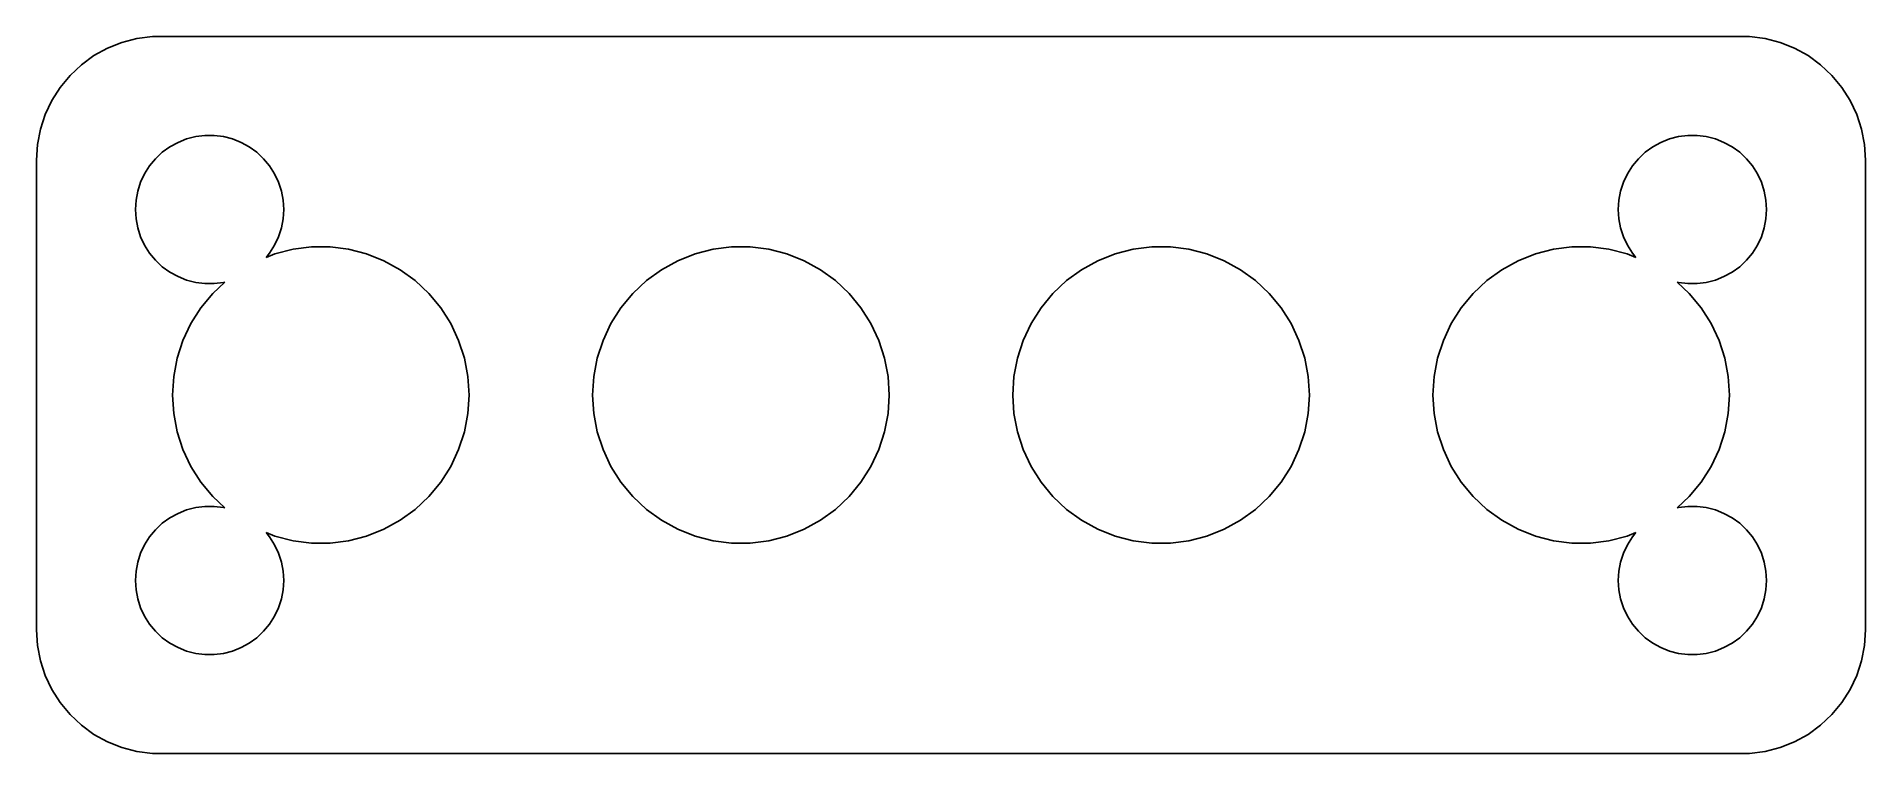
# Model space of a CAD drawing. Header units: metres. Extents: x -37 to 37, y -14.5 to 14.5.
import ezdxf

# ---------------------------------------------------------------- set-up
doc = ezdxf.new("R2010")
doc.units = ezdxf.units.M

msp = doc.modelspace()

# ---------------------------------------------------------------- linework, layer by layer
for p, q in [((-33.5451, 14.2553), (-34.1289, 14.0241)), ((-32.9369, 14.4114), (-33.5451, 14.2553)), ((-32.3139, 14.4901), (-32.9369, 14.4114)), ((32.3139, 14.4901), (-32.3139, 14.4901)), ((32.9369, 14.4114), (32.3139, 14.4901)), ((33.5451, 14.2553), (32.9369, 14.4114)), ((34.1289, 14.0241), (33.5451, 14.2553)), ((-35.1871, 13.3526), (-35.6448, 12.9227)), ((-34.6791, 13.7216), (-35.1871, 13.3526)), ((-34.1289, 14.0241), (-34.6791, 13.7216)), ((34.6791, 13.7216), (34.1289, 14.0241)), ((35.1871, 13.3526), (34.6791, 13.7216)), ((35.6448, 12.9227), (35.1871, 13.3526)), ((-35.6448, 12.9227), (-36.0451, 12.4389)), ((36.0451, 12.4389), (35.6448, 12.9227)), ((-36.3815, 11.9088), (-36.6489, 11.3406)), ((-36.0451, 12.4389), (-36.3815, 11.9088)), ((36.3815, 11.9088), (36.0451, 12.4389)), ((36.6489, 11.3406), (36.3815, 11.9088)), ((-36.6489, 11.3406), (-36.8429, 10.7434)), ((36.8429, 10.7434), (36.6489, 11.3406)), ((-36.8429, 10.7434), (-36.9606, 10.1267)), ((-30.927, 10.3532), (-30.5621, 10.4469)), ((-30.5621, 10.4469), (-30.1884, 10.4941)), ((-30.1884, 10.4941), (-29.8116, 10.4941)), ((-29.8116, 10.4941), (-29.4379, 10.4469)), ((-29.4379, 10.4469), (-29.0729, 10.3532)), ((29.0729, 10.3532), (29.4379, 10.4469)), ((29.4379, 10.4469), (29.8116, 10.4941)), ((29.8116, 10.4941), (30.1884, 10.4941)), ((30.1884, 10.4941), (30.5621, 10.4469)), ((30.5621, 10.4469), (30.927, 10.3532)), ((36.9606, 10.1267), (36.8429, 10.7434)), ((-36.9606, 10.1267), (-37, 9.5)), ((-32.1869, 9.55363), (-31.9123, 9.81154)), ((-31.9123, 9.81154), (-31.6075, 10.033)), ((-31.6075, 10.033), (-31.2773, 10.2145)), ((-31.2773, 10.2145), (-30.927, 10.3532)), ((-29.0729, 10.3532), (-28.7227, 10.2145)), ((-28.7227, 10.2145), (-28.3925, 10.033)), ((-28.3925, 10.033), (-28.0877, 9.81154)), ((-28.0877, 9.81154), (-27.8131, 9.55363)), ((27.8131, 9.55363), (28.0877, 9.81154)), ((28.0877, 9.81154), (28.3925, 10.033)), ((28.3925, 10.033), (28.7227, 10.2145)), ((28.7227, 10.2145), (29.0729, 10.3532)), ((30.927, 10.3532), (31.2773, 10.2145)), ((31.2773, 10.2145), (31.6075, 10.033)), ((31.6075, 10.033), (31.9123, 9.81154)), ((31.9123, 9.81154), (32.1869, 9.55363)), ((37, 9.5), (36.9606, 10.1267)), ((-37, 9.5), (-37, -9.5)), ((-32.7893, 8.60437), (-32.6289, 8.94525)), ((-32.6289, 8.94525), (-32.427, 9.26335)), ((-32.427, 9.26335), (-32.1869, 9.55363)), ((-27.8131, 9.55363), (-27.5729, 9.26335)), ((-27.5729, 9.26335), (-27.3711, 8.94525)), ((-27.3711, 8.94525), (-27.2107, 8.60437)), ((27.2107, 8.60437), (27.3711, 8.94525)), ((27.3711, 8.94525), (27.5729, 9.26335)), ((27.5729, 9.26335), (27.8131, 9.55363)), ((32.1869, 9.55363), (32.427, 9.26335)), ((32.427, 9.26335), (32.6289, 8.94525)), ((32.6289, 8.94525), (32.7893, 8.60437)), ((37, -9.5), (37, 9.5)), ((-32.9763, 7.87599), (-32.9057, 8.24606)), ((-32.9057, 8.24606), (-32.7893, 8.60437)), ((-27.2107, 8.60437), (-27.0942, 8.24606)), ((-27.0942, 8.24606), (-27.0237, 7.87599)), ((27.0237, 7.87599), (27.0942, 8.24606)), ((27.0942, 8.24606), (27.2107, 8.60437)), ((32.7893, 8.60437), (32.9057, 8.24606)), ((32.9057, 8.24606), (32.9763, 7.87599)), ((-33, 7.5), (-32.9763, 7.87599)), ((-32.9763, 7.12399), (-33, 7.5)), ((-27.0237, 7.87599), (-27, 7.5)), ((-27, 7.5), (-27.0237, 7.12399)), ((27, 7.5), (27.0237, 7.87599)), ((27.0237, 7.12399), (27, 7.5)), ((32.9763, 7.87599), (33, 7.5)), ((33, 7.5), (32.9763, 7.12399)), ((-32.9057, 6.75392), (-32.9763, 7.12399)), ((-32.7893, 6.39561), (-32.9057, 6.75392)), ((-27.0942, 6.75392), (-27.2107, 6.39561)), ((-27.0237, 7.12399), (-27.0942, 6.75392)), ((27.0942, 6.75392), (27.0237, 7.12399)), ((27.2107, 6.39561), (27.0942, 6.75392)), ((32.9057, 6.75392), (32.7893, 6.39561)), ((32.9763, 7.12399), (32.9057, 6.75392)), ((-32.6289, 6.05473), (-32.7893, 6.39561)), ((-32.427, 5.73663), (-32.6289, 6.05473)), ((-27.3711, 6.05473), (-27.5729, 5.73663)), ((-27.2107, 6.39561), (-27.3711, 6.05473)), ((-26.6243, 5.89372), (-25.8767, 5.98816)), ((-25.8767, 5.98816), (-25.1232, 5.98816)), ((-25.1232, 5.98816), (-24.3757, 5.89372)), ((-9.62428, 5.89372), (-8.87674, 5.98816)), ((-8.87674, 5.98816), (-8.12325, 5.98816)), ((-8.12325, 5.98816), (-7.3757, 5.89372)), ((7.3757, 5.89372), (8.12325, 5.98816)), ((8.12325, 5.98816), (8.87674, 5.98816)), ((8.87674, 5.98816), (9.62428, 5.89372)), ((24.3757, 5.89372), (25.1232, 5.98816)), ((25.1232, 5.98816), (25.8767, 5.98816)), ((25.8767, 5.98816), (26.6243, 5.89372)), ((27.3711, 6.05473), (27.2107, 6.39561)), ((27.5729, 5.73663), (27.3711, 6.05473)), ((32.6289, 6.05473), (32.427, 5.73663)), ((32.7893, 6.39561), (32.6289, 6.05473)), ((-32.1869, 5.44635), (-32.427, 5.73663)), ((-31.9123, 5.18845), (-32.1869, 5.44635)), ((-31.6075, 4.96701), (-31.9123, 5.18845)), ((-27.5729, 5.73663), (-27.7168, 5.56271)), ((-27.7168, 5.56271), (-27.3541, 5.70633)), ((-27.3541, 5.70633), (-26.6243, 5.89372)), ((-24.3757, 5.89372), (-23.6459, 5.70633)), ((-23.6459, 5.70633), (-22.9453, 5.42896)), ((-22.9453, 5.42896), (-22.285, 5.06596)), ((-11.715, 5.06596), (-11.0547, 5.42896)), ((-11.0547, 5.42896), (-10.3541, 5.70633)), ((-10.3541, 5.70633), (-9.62428, 5.89372)), ((-7.3757, 5.89372), (-6.64589, 5.70633)), ((-6.64589, 5.70633), (-5.94531, 5.42896)), ((-5.94531, 5.42896), (-5.28503, 5.06596)), ((5.28503, 5.06596), (5.94531, 5.42896)), ((5.94531, 5.42896), (6.64589, 5.70633)), ((6.64589, 5.70633), (7.3757, 5.89372)), ((9.62428, 5.89372), (10.3541, 5.70633)), ((10.3541, 5.70633), (11.0547, 5.42896)), ((11.0547, 5.42896), (11.715, 5.06596)), ((22.285, 5.06596), (22.9453, 5.42896)), ((22.9453, 5.42896), (23.6459, 5.70633)), ((23.6459, 5.70633), (24.3757, 5.89372)), ((26.6243, 5.89372), (27.3541, 5.70633)), ((27.3541, 5.70633), (27.7168, 5.56271)), ((27.7168, 5.56271), (27.5729, 5.73663)), ((31.9123, 5.18845), (31.6075, 4.96701)), ((32.1869, 5.44635), (31.9123, 5.18845)), ((32.427, 5.73663), (32.1869, 5.44635)), ((-31.2773, 4.78551), (-31.6075, 4.96701)), ((-30.927, 4.64682), (-31.2773, 4.78551)), ((-30.5621, 4.55313), (-30.927, 4.64682)), ((-30.1884, 4.50591), (-30.5621, 4.55313)), ((-29.8116, 4.50591), (-30.1884, 4.50591)), ((-29.8738, 4.10727), (-29.3844, 4.56685)), ((-29.4379, 4.55313), (-29.8116, 4.50591)), ((-29.3844, 4.56685), (-29.4379, 4.55313)), ((-22.285, 5.06596), (-21.6754, 4.62308)), ((-21.6754, 4.62308), (-21.1262, 4.10727)), ((-12.8738, 4.10727), (-12.3245, 4.62308)), ((-12.3245, 4.62308), (-11.715, 5.06596)), ((-5.28503, 5.06596), (-4.67545, 4.62308)), ((-4.67545, 4.62308), (-4.12617, 4.10727)), ((4.12617, 4.10727), (4.67545, 4.62308)), ((4.67545, 4.62308), (5.28503, 5.06596)), ((11.715, 5.06596), (12.3245, 4.62308)), ((12.3245, 4.62308), (12.8738, 4.10727)), ((21.1262, 4.10727), (21.6754, 4.62308)), ((21.6754, 4.62308), (22.285, 5.06596)), ((29.4379, 4.55313), (29.3844, 4.56685)), ((29.3844, 4.56685), (29.8738, 4.10727)), ((29.8116, 4.50591), (29.4379, 4.55313)), ((30.1884, 4.50591), (29.8116, 4.50591)), ((30.5621, 4.55313), (30.1884, 4.50591)), ((30.927, 4.64682), (30.5621, 4.55313)), ((31.2773, 4.78551), (30.927, 4.64682)), ((31.6075, 4.96701), (31.2773, 4.78551)), ((-30.3541, 3.5267), (-29.8738, 4.10727)), ((-21.1262, 4.10727), (-20.6459, 3.5267)), ((-13.3541, 3.5267), (-12.8738, 4.10727)), ((-4.12617, 4.10727), (-3.64589, 3.5267)), ((3.64589, 3.5267), (4.12617, 4.10727)), ((12.8738, 4.10727), (13.3541, 3.5267)), ((20.6459, 3.5267), (21.1262, 4.10727)), ((29.8738, 4.10727), (30.3541, 3.5267)), ((-30.7578, 2.89052), (-30.3541, 3.5267)), ((-20.6459, 3.5267), (-20.2422, 2.89052)), ((-13.7578, 2.89052), (-13.3541, 3.5267)), ((-3.64589, 3.5267), (-3.24216, 2.89052)), ((3.24216, 2.89052), (3.64589, 3.5267)), ((13.3541, 3.5267), (13.7578, 2.89052)), ((20.2422, 2.89052), (20.6459, 3.5267)), ((30.3541, 3.5267), (30.7578, 2.89052)), ((-31.0787, 2.20874), (-30.7578, 2.89052)), ((-20.2422, 2.89052), (-19.9213, 2.20874)), ((-14.0786, 2.20874), (-13.7578, 2.89052)), ((-3.24216, 2.89052), (-2.92134, 2.20874)), ((2.92134, 2.20874), (3.24216, 2.89052)), ((13.7578, 2.89052), (14.0786, 2.20874)), ((19.9213, 2.20874), (20.2422, 2.89052)), ((30.7578, 2.89052), (31.0787, 2.20874)), ((-31.4527, 0.752), (-31.3115, 1.49213)), ((-31.3115, 1.49213), (-31.0787, 2.20874)), ((-19.9213, 2.20874), (-19.6885, 1.49213)), ((-19.6885, 1.49213), (-19.5473, 0.752)), ((-14.4527, 0.752), (-14.3115, 1.49213)), ((-14.3115, 1.49213), (-14.0786, 2.20874)), ((-2.92134, 2.20874), (-2.68849, 1.49213)), ((-2.68849, 1.49213), (-2.5473, 0.752)), ((2.5473, 0.752), (2.68849, 1.49213)), ((2.68849, 1.49213), (2.92134, 2.20874)), ((14.0786, 2.20874), (14.3115, 1.49213)), ((14.3115, 1.49213), (14.4527, 0.752)), ((19.5473, 0.752), (19.6885, 1.49213)), ((19.6885, 1.49213), (19.9213, 2.20874)), ((31.0787, 2.20874), (31.3115, 1.49213)), ((31.3115, 1.49213), (31.4527, 0.752)), ((-31.5, 0), (-31.4527, 0.752)), ((-19.5473, 0.752), (-19.5, 0)), ((-14.5, 0), (-14.4527, 0.752)), ((-2.5473, 0.752), (-2.5, 0)), ((2.5, 0), (2.5473, 0.752)), ((14.4527, 0.752), (14.5, 0)), ((19.5, 0), (19.5473, 0.752)), ((31.4527, 0.752), (31.5, 0)), ((-31.4527, -0.752), (-31.5, 0)), ((-19.5, 0), (-19.5473, -0.752)), ((-14.4527, -0.752), (-14.5, 0)), ((-2.5, 0), (-2.5473, -0.752)), ((2.5473, -0.752), (2.5, 0)), ((14.5, 0), (14.4527, -0.752)), ((19.5473, -0.752), (19.5, 0)), ((31.5, 0), (31.4527, -0.752)), ((-31.3115, -1.49213), (-31.4527, -0.752)), ((-19.5473, -0.752), (-19.6885, -1.49213)), ((-14.3115, -1.49213), (-14.4527, -0.752)), ((-2.5473, -0.752), (-2.68849, -1.49213)), ((2.68849, -1.49213), (2.5473, -0.752)), ((14.4527, -0.752), (14.3115, -1.49213)), ((19.6885, -1.49213), (19.5473, -0.752)), ((31.4527, -0.752), (31.3115, -1.49213)), ((-31.0787, -2.20874), (-31.3115, -1.49213)), ((-30.7578, -2.89052), (-31.0787, -2.20874)), ((-19.9213, -2.20874), (-20.2422, -2.89052)), ((-19.6885, -1.49213), (-19.9213, -2.20874)), ((-14.0786, -2.20874), (-14.3115, -1.49213)), ((-13.7578, -2.89052), (-14.0786, -2.20874)), ((-2.92134, -2.20874), (-3.24216, -2.89052)), ((-2.68849, -1.49213), (-2.92134, -2.20874)), ((2.92134, -2.20874), (2.68849, -1.49213)), ((3.24216, -2.89052), (2.92134, -2.20874)), ((14.0786, -2.20874), (13.7578, -2.89052)), ((14.3115, -1.49213), (14.0786, -2.20874)), ((19.9213, -2.20874), (19.6885, -1.49213)), ((20.2422, -2.89052), (19.9213, -2.20874)), ((31.0787, -2.20874), (30.7578, -2.89052)), ((31.3115, -1.49213), (31.0787, -2.20874)), ((-30.3541, -3.5267), (-30.7578, -2.89052)), ((-20.2422, -2.89052), (-20.6459, -3.5267)), ((-13.3541, -3.5267), (-13.7578, -2.89052)), ((-3.24216, -2.89052), (-3.64589, -3.5267)), ((3.64589, -3.5267), (3.24216, -2.89052)), ((13.7578, -2.89052), (13.3541, -3.5267)), ((20.6459, -3.5267), (20.2422, -2.89052)), ((30.7578, -2.89052), (30.3541, -3.5267)), ((-29.8738, -4.10727), (-30.3541, -3.5267)), ((-20.6459, -3.5267), (-21.1262, -4.10727)), ((-12.8738, -4.10727), (-13.3541, -3.5267)), ((-3.64589, -3.5267), (-4.12617, -4.10727)), ((4.12617, -4.10727), (3.64589, -3.5267)), ((13.3541, -3.5267), (12.8738, -4.10727)), ((21.1262, -4.10727), (20.6459, -3.5267)), ((30.3541, -3.5267), (29.8738, -4.10727)), ((-29.3844, -4.56685), (-29.8738, -4.10727)), ((-21.1262, -4.10727), (-21.6754, -4.62308)), ((-12.3245, -4.62308), (-12.8738, -4.10727)), ((-4.12617, -4.10727), (-4.67545, -4.62308)), ((4.67545, -4.62308), (4.12617, -4.10727)), ((12.8738, -4.10727), (12.3245, -4.62308)), ((21.6754, -4.62308), (21.1262, -4.10727)), ((29.8738, -4.10727), (29.3844, -4.56685)), ((-31.9123, -5.18845), (-31.6075, -4.96701)), ((-31.6075, -4.96701), (-31.2773, -4.78551)), ((-31.2773, -4.78551), (-30.927, -4.64682)), ((-30.927, -4.64682), (-30.5621, -4.55313)), ((-30.5621, -4.55313), (-30.1884, -4.50591)), ((-30.1884, -4.50591), (-29.8116, -4.50591)), ((-29.8116, -4.50591), (-29.4379, -4.55313)), ((-29.4379, -4.55313), (-29.3844, -4.56685)), ((-22.285, -5.06596), (-22.9453, -5.42896)), ((-21.6754, -4.62308), (-22.285, -5.06596)), ((-11.715, -5.06596), (-12.3245, -4.62308)), ((-11.0547, -5.42896), (-11.715, -5.06596)), ((-5.28503, -5.06596), (-5.94531, -5.42896)), ((-4.67545, -4.62308), (-5.28503, -5.06596)), ((5.28503, -5.06596), (4.67545, -4.62308)), ((5.94531, -5.42896), (5.28503, -5.06596)), ((11.715, -5.06596), (11.0547, -5.42896)), ((12.3245, -4.62308), (11.715, -5.06596)), ((22.285, -5.06596), (21.6754, -4.62308)), ((22.9453, -5.42896), (22.285, -5.06596)), ((29.3844, -4.56685), (29.4379, -4.55313)), ((29.4379, -4.55313), (29.8116, -4.50591)), ((29.8116, -4.50591), (30.1884, -4.50591)), ((30.1884, -4.50591), (30.5621, -4.55313)), ((30.5621, -4.55313), (30.927, -4.64682)), ((30.927, -4.64682), (31.2773, -4.78551)), ((31.2773, -4.78551), (31.6075, -4.96701)), ((31.6075, -4.96701), (31.9123, -5.18845)), ((-32.6289, -6.05473), (-32.427, -5.73663)), ((-32.427, -5.73663), (-32.1869, -5.44635)), ((-32.1869, -5.44635), (-31.9123, -5.18845)), ((-27.3541, -5.70633), (-27.7168, -5.56271)), ((-27.7168, -5.56271), (-27.5729, -5.73663)), ((-27.5729, -5.73663), (-27.3711, -6.05473)), ((-26.6243, -5.89372), (-27.3541, -5.70633)), ((-25.8767, -5.98816), (-26.6243, -5.89372)), ((-24.3757, -5.89372), (-25.1232, -5.98816)), ((-23.6459, -5.70633), (-24.3757, -5.89372)), ((-22.9453, -5.42896), (-23.6459, -5.70633)), ((-10.3541, -5.70633), (-11.0547, -5.42896)), ((-9.62428, -5.89372), (-10.3541, -5.70633)), ((-8.87674, -5.98816), (-9.62428, -5.89372)), ((-7.3757, -5.89372), (-8.12325, -5.98816)), ((-6.64589, -5.70633), (-7.3757, -5.89372)), ((-5.94531, -5.42896), (-6.64589, -5.70633)), ((6.64589, -5.70633), (5.94531, -5.42896)), ((7.3757, -5.89372), (6.64589, -5.70633)), ((8.12325, -5.98816), (7.3757, -5.89372)), ((9.62428, -5.89372), (8.87674, -5.98816)), ((10.3541, -5.70633), (9.62428, -5.89372)), ((11.0547, -5.42896), (10.3541, -5.70633)), ((23.6459, -5.70633), (22.9453, -5.42896)), ((24.3757, -5.89372), (23.6459, -5.70633)), ((25.1232, -5.98816), (24.3757, -5.89372)), ((26.6243, -5.89372), (25.8767, -5.98816)), ((27.3541, -5.70633), (26.6243, -5.89372)), ((27.7168, -5.56271), (27.3541, -5.70633)), ((27.3711, -6.05473), (27.5729, -5.73663)), ((27.5729, -5.73663), (27.7168, -5.56271)), ((31.9123, -5.18845), (32.1869, -5.44635)), ((32.1869, -5.44635), (32.427, -5.73663)), ((32.427, -5.73663), (32.6289, -6.05473)), ((-32.9057, -6.75392), (-32.7893, -6.39561)), ((-32.7893, -6.39561), (-32.6289, -6.05473)), ((-27.3711, -6.05473), (-27.2107, -6.39561)), ((-27.2107, -6.39561), (-27.0942, -6.75392)), ((-25.1232, -5.98816), (-25.8767, -5.98816)), ((-8.12325, -5.98816), (-8.87674, -5.98816)), ((8.87674, -5.98816), (8.12325, -5.98816)), ((25.8767, -5.98816), (25.1232, -5.98816)), ((27.0942, -6.75392), (27.2107, -6.39561)), ((27.2107, -6.39561), (27.3711, -6.05473)), ((32.6289, -6.05473), (32.7893, -6.39561)), ((32.7893, -6.39561), (32.9057, -6.75392)), ((-33, -7.5), (-32.9763, -7.12399)), ((-32.9763, -7.12399), (-32.9057, -6.75392)), ((-27.0942, -6.75392), (-27.0237, -7.12399)), ((-27.0237, -7.12399), (-27, -7.5)), ((27, -7.5), (27.0237, -7.12399)), ((27.0237, -7.12399), (27.0942, -6.75392)), ((32.9057, -6.75392), (32.9763, -7.12399)), ((32.9763, -7.12399), (33, -7.5)), ((-32.9763, -7.87599), (-33, -7.5)), ((-32.9057, -8.24606), (-32.9763, -7.87599)), ((-27.0237, -7.87599), (-27.0942, -8.24606)), ((-27, -7.5), (-27.0237, -7.87599)), ((27.0237, -7.87599), (27, -7.5)), ((27.0942, -8.24606), (27.0237, -7.87599)), ((32.9763, -7.87599), (32.9057, -8.24606)), ((33, -7.5), (32.9763, -7.87599)), ((-32.7893, -8.60437), (-32.9057, -8.24606)), ((-32.6289, -8.94525), (-32.7893, -8.60437)), ((-27.2107, -8.60437), (-27.3711, -8.94525)), ((-27.0942, -8.24606), (-27.2107, -8.60437)), ((27.2107, -8.60437), (27.0942, -8.24606)), ((27.3711, -8.94525), (27.2107, -8.60437)), ((32.7893, -8.60437), (32.6289, -8.94525)), ((32.9057, -8.24606), (32.7893, -8.60437)), ((-37, -9.5), (-36.9606, -10.1267)), ((-32.427, -9.26335), (-32.6289, -8.94525)), ((-32.1869, -9.55363), (-32.427, -9.26335)), ((-31.9123, -9.81154), (-32.1869, -9.55363)), ((-27.8131, -9.55363), (-28.0877, -9.81154)), ((-27.5729, -9.26335), (-27.8131, -9.55363)), ((-27.3711, -8.94525), (-27.5729, -9.26335)), ((27.5729, -9.26335), (27.3711, -8.94525)), ((27.8131, -9.55363), (27.5729, -9.26335)), ((28.0877, -9.81154), (27.8131, -9.55363)), ((32.1869, -9.55363), (31.9123, -9.81154)), ((32.427, -9.26335), (32.1869, -9.55363)), ((32.6289, -8.94525), (32.427, -9.26335)), ((36.9606, -10.1267), (37, -9.5)), ((-36.9606, -10.1267), (-36.8429, -10.7434)), ((-31.6075, -10.033), (-31.9123, -9.81154)), ((-31.2773, -10.2145), (-31.6075, -10.033)), ((-30.927, -10.3532), (-31.2773, -10.2145)), ((-30.5621, -10.4469), (-30.927, -10.3532)), ((-29.0729, -10.3532), (-29.4379, -10.4469)), ((-28.7227, -10.2145), (-29.0729, -10.3532)), ((-28.3925, -10.033), (-28.7227, -10.2145)), ((-28.0877, -9.81154), (-28.3925, -10.033)), ((28.3925, -10.033), (28.0877, -9.81154)), ((28.7227, -10.2145), (28.3925, -10.033)), ((29.0729, -10.3532), (28.7227, -10.2145)), ((29.4379, -10.4469), (29.0729, -10.3532)), ((30.927, -10.3532), (30.5621, -10.4469)), ((31.2773, -10.2145), (30.927, -10.3532)), ((31.6075, -10.033), (31.2773, -10.2145)), ((31.9123, -9.81154), (31.6075, -10.033)), ((36.8429, -10.7434), (36.9606, -10.1267)), ((-36.8429, -10.7434), (-36.6489, -11.3406)), ((-30.1884, -10.4941), (-30.5621, -10.4469)), ((-29.8116, -10.4941), (-30.1884, -10.4941)), ((-29.4379, -10.4469), (-29.8116, -10.4941)), ((29.8116, -10.4941), (29.4379, -10.4469)), ((30.1884, -10.4941), (29.8116, -10.4941)), ((30.5621, -10.4469), (30.1884, -10.4941)), ((36.6489, -11.3406), (36.8429, -10.7434)), ((-36.6489, -11.3406), (-36.3815, -11.9088)), ((36.3815, -11.9088), (36.6489, -11.3406)), ((-36.3815, -11.9088), (-36.0451, -12.4389)), ((-36.0451, -12.4389), (-35.6448, -12.9227)), ((35.6448, -12.9227), (36.0451, -12.4389)), ((36.0451, -12.4389), (36.3815, -11.9088)), ((-35.6448, -12.9227), (-35.1871, -13.3526)), ((35.1871, -13.3526), (35.6448, -12.9227)), ((-35.1871, -13.3526), (-34.6791, -13.7216)), ((-34.6791, -13.7216), (-34.1289, -14.0241)), ((-34.1289, -14.0241), (-33.5451, -14.2553)), ((33.5451, -14.2553), (34.1289, -14.0241)), ((34.1289, -14.0241), (34.6791, -13.7216)), ((34.6791, -13.7216), (35.1871, -13.3526)), ((-33.5451, -14.2553), (-32.9369, -14.4114)), ((-32.9369, -14.4114), (-32.3139, -14.4901)), ((-32.3139, -14.4901), (32.3139, -14.4901)), ((32.3139, -14.4901), (32.9369, -14.4114)), ((32.9369, -14.4114), (33.5451, -14.2553))]:
    msp.add_line(p, q)

doc.saveas('drawing.dxf')
